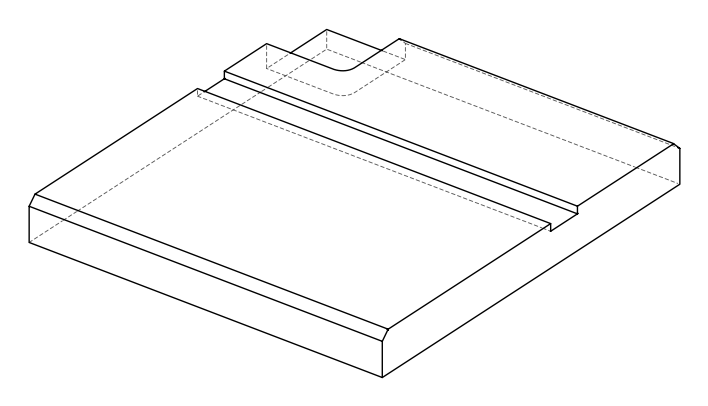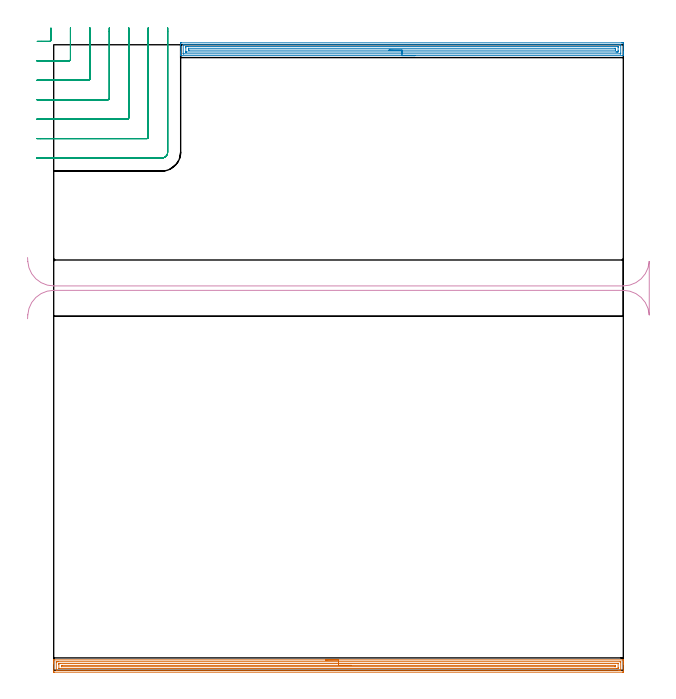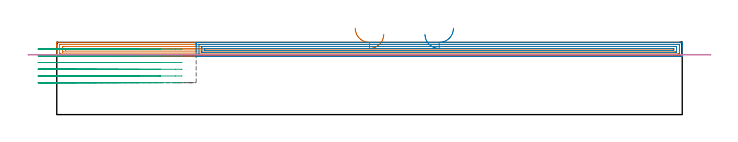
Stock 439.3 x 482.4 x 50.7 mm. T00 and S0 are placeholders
(PLAN: 4 operations, 2 tool changes, 37.9 min)
(1 AREA_MILL | FG_CHAMFER_SURFACE | UGT0205_001 | 14.25 min | 19824 mm3)
(2 AREA_MILL_1 | FG_CHAMFER_SURFACE_1 | UGT0205_001 | 11.14 min | 17014 mm3)
(3 MILL_CORNER_NOTCH_RECTANGULAR | CORNER_NOTCH_RECTANGULAR | UGT0201_136 | Follow Part, ap 5, ae 75% | 10.35 min | 268283 mm3)
(4 MILL_RECTANGULAR_SLOT | SLOT_RECTANGULAR | UGT0201_019 | Follow Part, ap 10, ae 75% | 2.11 min | 165874 mm3)
(TOOL UGT0205_001 | Chamfer Mill 20 x 3 x 45 deg. | D20 FL50 Z2)
(TOOL UGT0201_136 | Carbide End Mill 20.0 | D20 FL30 Z4)
(TOOL UGT0201_019 | End mill 40 mm | D40 FL63 Z6)
(OP 1 AREA_MILL)
G17 G21 G94 G90
T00 M6
G54
G17 G0 G90 X209.65 Y8. S1061 M3
G43 Z60.7 H0
G94 G1 X209.688 Z59.828 F250.
X209.802 Z58.963
X209.991 Z58.112
X210.253 Z57.28
X210.587 Z56.474
X210.99 Z55.7
X211.458 Z54.964
X211.99 Z54.272
X212.579 Z53.629
X213.222 Z53.04
X213.914 Z52.508
X214.65 Z52.04
X215.424 Z51.637
X216.23 Z51.303
X217.062 Z51.041
X217.913 Z50.852
X218.778 Z50.738
X219.65 Z50.7
X439.12
X439.29 Y7.997 Z50.689
X439.297 Y7.853 Z50.545
X439.3 Y7.701 Z50.401
Y7.457 Z50.157
Y6.753 Z49.448
Y5.525 Z48.222
Y5.001 Z47.696
Y4.388 Z47.083
Y-0.867 Z41.831
X439.296 Y-1.129 Z41.569
X439.29 Y-1.493 Z41.205
X439.049 Y-1.497 Z41.202
X438.673 Y-1.5 Z41.2
X0.627
X0.107 Y-1.495 Z41.203
X0.01 Y-1.492 Z41.206
X0. Y-1.391 Z41.307
Y5.001 Z47.696
Y5.525 Z48.222
Y5.877 Z48.573
Y6.401 Z49.097
Y6.753 Z49.448
Y7.457 Z50.157
Y7.701 Z50.401
X0.003 Y7.853 Z50.545
X0.01 Y7.997 Z50.689
X0.18 Y8. Z50.7
X219.65
Y6.586 Z49.286
X436.885 Y6.585 Z49.285
X437.057 Y6.584 Z49.284
X437.242 Y6.58 Z49.28
X437.281 Y6.579 Z49.279
X437.29 Y6.557 Z49.257
X437.293 Y6.524 Z49.224
X437.299 Y6.348 Z49.048
Y0.217 Z42.917
X437.295 Y0.081 Z42.781
X437.29 Y-0.027 Z42.673
X437.283 Y-0.079 Z42.621
X437.246 Y-0.08 Z42.62
X436.885 Y-0.084 Z42.616
X436.714 Y-0.085 Z42.615
X435.991 Y-0.086 Z42.614
X2.415 Y-0.085 Z42.615
X2.243 Y-0.084 Z42.616
X2.058 Y-0.081 Z42.619
X2.019 Y-0.079 Z42.621
X2.01 Y-0.057 Z42.643
X2.007 Y-0.024 Z42.676
X2.001 Y0.152 Z42.852
Y6.283 Z48.983
X2.005 Y6.419 Z49.119
X2.01 Y6.526 Z49.226
X2.017 Y6.579 Z49.279
X2.054 Y6.58 Z49.28
X2.415 Y6.584 Z49.284
X2.586 Y6.585 Z49.285
X3.309 Y6.586 Z49.286
X219.65
Y5.172 Z47.872
X434.924 Y5.171 Z47.871
X435.097 Y5.17 Z47.87
X435.27 Y5.166 Z47.866
X435.286 Y5.165 Z47.865
X435.29 Y5.154 Z47.854
X435.296 Y5.12 Z47.82
X435.299 Y5.068 Z47.768
X435.3 Y2.176 Z44.876
X435.298 Y1.499 Z44.199
X435.295 Y1.399 Z44.099
X435.291 Y1.351 Z44.051
X435.287 Y1.335 Z44.035
X435.266 Y1.333 Z44.033
X435.097 Y1.331 Z44.031
X434.377 Y1.329 Z44.029
X434.203
X4.376
X4.203 Y1.33 Z44.03
X4.03 Y1.334 Z44.034
X4.014 Y1.335 Z44.035
X4.01 Y1.346 Z44.046
X4.004 Y1.38 Z44.08
X4.001 Y1.432 Z44.132
X4. Y4.324 Z47.024
X4.002 Y5.001 Z47.701
X4.004 Y5.101 Z47.801
X4.009 Y5.149 Z47.849
X4.013 Y5.165 Z47.865
X4.034 Y5.167 Z47.867
X4.203 Y5.169 Z47.869
X4.923 Y5.171 Z47.871
X5.097 Y5.172 Z47.872
X219.65
Y3.757 Z46.457
X433.152
X433.21 Y3.756 Z46.456
X433.272 Y3.753 Z46.453
X433.288 Y3.751 Z46.451
X433.291 Y3.733 Z46.433
X433.295 Y3.681 Z46.381
X433.3 Y3.259 Z45.959
X433.292 Y2.817 Z45.517
X433.29 Y2.764 Z45.464
X433.281 Y2.749 Z45.449
X433.243 Y2.748 Z45.448
X433.106 Y2.745 Z45.445
X432.933 Y2.743 Z45.443
X6.148
X6.09 Y2.744 Z45.444
X6.028 Y2.747 Z45.447
X6.012 Y2.749 Z45.449
X6.009 Y2.767 Z45.467
X6.005 Y2.819 Z45.519
X6. Y3.241 Z45.941
X6.008 Y3.683 Z46.383
X6.01 Y3.736 Z46.436
X6.019 Y3.751 Z46.451
X6.057 Y3.752 Z46.452
X6.194 Y3.755 Z46.455
X6.367 Y3.757 Z46.457
X219.65
X220.522 Z46.495
X221.386 Z46.609
X222.238 Z46.798
X223.07 Z47.06
X223.876 Z47.394
X224.65 Z47.797
X225.386 Z48.266
X226.078 Z48.797
X226.721 Z49.386
X227.31 Z50.029
X227.841 Z50.722
X228.31 Z51.457
X228.713 Z52.231
X229.047 Z53.037
X229.309 Z53.869
X229.498 Z54.721
X229.612 Z55.586
X229.65 Z56.457
G0 Z60.7
M5
M2
(OP 2 AREA_MILL_1)
G17 G21 G94 G90
T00 M6
G54
G17 G0 G90 X278.6 Y474. S1061 M3
G43 Z60.7 H0
G94 G1 X278.562 Z59.828 F250.
X278.448 Z58.963
X278.259 Z58.112
X277.997 Z57.28
X277.663 Z56.474
X277.26 Z55.7
X276.792 Z54.964
X276.26 Z54.272
X275.671 Z53.629
X275.028 Z53.039
X274.336 Z52.508
X273.6 Z52.04
X272.826 Z51.637
X272.02 Z51.303
X271.188 Z51.041
X270.336 Z50.852
X269.472 Z50.738
X268.6 Z50.7
X98.065
X97.909 Y474.003 Z50.688
X97.9 Y474.028 Z50.663
Y474.383 Z50.317
Y474.751 Z49.948
Y475.405 Z49.29
Y476.618 Z48.079
Y477.178 Z47.517
Y483.102 Z41.596
X97.903 Y483.381 Z41.316
X97.908 Y483.892 Z40.806
X97.994 Y483.895 Z40.803
X98.511 Y483.9 Z40.8
X438.166
X438.689 Y483.899 Z40.801
X439.206 Y483.894 Z40.803
X439.292 Y483.892 Z40.806
X439.3 Y483.381 Z41.316
Y477.178 Z47.517
Y476.618 Z48.079
Y476.291 Z48.405
Y475.732 Z48.964
Y475.405 Z49.29
Y474.751 Z49.948
Y474.383 Z50.317
Y474.028 Z50.663
X439.291 Y474.003 Z50.688
X439.135 Y474. Z50.7
X268.6
Y475.414 Z49.286
X100.297
X100.075 Y475.415 Z49.285
X99.968 Y475.418 Z49.282
X99.922 Y475.421 Z49.279
X99.91 Y475.448 Z49.252
X99.905 Y475.55 Z49.15
X99.9 Y475.798 Z48.902
X99.901 Y482.001 Z42.699
X99.91 Y482.396 Z42.304
X99.92 Y482.479 Z42.221
X99.966 Y482.482 Z42.218
X100.076 Y482.485 Z42.215
X100.297 Y482.486 Z42.214
X436.903
X437.126 Y482.485 Z42.215
X437.232 Y482.482 Z42.218
X437.278 Y482.479 Z42.221
X437.29 Y482.453 Z42.247
X437.295 Y482.35 Z42.35
X437.3 Y482.102 Z42.598
X437.299 Y475.899 Z48.801
X437.29 Y475.504 Z49.196
X437.28 Y475.421 Z49.279
X437.234 Y475.418 Z49.282
X437.124 Y475.415 Z49.285
X436.903 Y475.414 Z49.286
X268.6
Y476.828 Z47.872
X102.434 Y476.829 Z47.871
X102.082 Y476.83 Z47.87
X101.966 Y476.832 Z47.868
X101.925 Y476.835 Z47.865
X101.91 Y476.837 Z47.863
X101.907 Y476.876 Z47.824
X101.903 Y476.996 Z47.704
X101.901 Y477.178 Z47.522
X101.9 Y477.359 Z47.341
Y480.017 Z44.683
X101.902 Y480.723 Z43.977
X101.905 Y480.899 Z43.801
X101.916 Y481.065 Z43.635
X102.082 Y481.067 Z43.633
X102.625 Y481.071 Z43.629
X102.975
X103.517 Y481.072 Z43.628
X434.766 Y481.071 Z43.629
X435.118 Y481.07 Z43.63
X435.235 Y481.068 Z43.632
X435.275 Y481.065 Z43.635
X435.29 Y481.063 Z43.637
X435.293 Y481.024 Z43.676
X435.297 Y480.904 Z43.796
X435.299 Y480.723 Z43.977
X435.3 Y480.541 Z44.159
Y477.883 Z46.817
X435.298 Y477.178 Z47.522
X435.295 Y477.001 Z47.699
X435.284 Y476.836 Z47.864
X435.118 Y476.834 Z47.866
X434.575 Y476.83 Z47.87
X434.225 Y476.829 Z47.871
X433.683 Y476.828 Z47.872
X268.6
Y478.243 Z46.457
X104.581
X103.997 Y478.245 Z46.455
X103.932 Y478.247 Z46.453
X103.916 Y478.249 Z46.451
X103.91 Y478.261 Z46.439
X103.906 Y478.311 Z46.389
X103.902 Y478.513 Z46.187
X103.9 Y478.918 Z45.782
X103.901 Y479.377 Z45.323
X103.903 Y479.591 Z45.109
X103.907 Y479.644 Z45.056
X103.91 Y479.651 Z45.049
X103.918 Y479.654 Z45.046
X103.947 Y479.656 Z45.044
X104.049 Y479.657 Z45.043
X432.619
X433.203 Y479.655 Z45.045
X433.268 Y479.653 Z45.047
X433.284 Y479.651 Z45.049
X433.29 Y479.639 Z45.061
X433.294 Y479.589 Z45.111
X433.298 Y479.387 Z45.313
X433.3 Y478.982 Z45.718
X433.299 Y478.523 Z46.177
X433.297 Y478.309 Z46.391
X433.293 Y478.257 Z46.443
X433.29 Y478.249 Z46.451
X433.282 Y478.247 Z46.453
X433.253 Y478.244 Z46.456
X433.151 Y478.243 Z46.457
X268.6
X267.728 Z46.495
X266.864 Z46.609
X266.012 Z46.798
X265.18 Z47.06
X264.374 Z47.394
X263.6 Z47.797
X262.864 Z48.266
X262.172 Z48.797
X261.529 Z49.386
X260.94 Z50.029
X260.408 Z50.722
X259.94 Z51.457
X259.537 Z52.231
X259.203 Z53.037
X258.941 Z53.869
X258.752 Z54.721
X258.638 Z55.586
X258.6 Z56.457
G0 Z60.7
M5
M2
(OP 3 MILL_CORNER_NOTCH_RECTANGULAR)
G17 G21 G94 G90
T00 M6
G54
G17 G0 G90 X-12.656 Y485. S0 M3
G43 Z60.7 H0
Z45.983
G94 G1 X-9.656 F250.
X-3.093 F500.
G3 X-2.1 Y485.993 R1.
G1 Y492.177
Y495.177 F250.
G0 Z60.7
X-13. Y470.
Z45.983
G1 X-10.
X11.907 F500.
G3 X12.9 Y470.993 R1.
G1 Y492.4
Y495.4 F250.
G0 Z60.7
X-13. Y455.
Z45.983
G1 X-10.
X26.906 F500.
G3 X27.9 Y455.994 R1.
G1 Y492.4
Y495.4 F250.
G0 Z60.7
X-13. Y440.
Z45.983
G1 X-10.
X41.906 F500.
G3 X42.9 Y440.994 R1.
G1 Y492.4
Y495.4 F250.
G0 Z60.7
X-13. Y425.
Z45.983
G1 X-10.
X56.905 F500.
G3 X57.9 Y425.994 R1.
G1 Y492.4
Y495.4 F250.
G0 Z60.7
X-13. Y410.
Z45.983
G1 X-10.
X71.905 F500.
G3 X72.9 Y410.995 R1.
G1 Y492.4
Y495.4 F250.
G0 Z60.7
X-13. Y395.
Z45.983
G1 X-10.
X83.3 F500.
G3 X87.9 Y399.6 R4.6
G1 Y492.4
Y495.4 F250.
G0 Z60.7
X-12.656 Y485.
Z41.267
G1 X-9.656
X-3.093 F500.
G3 X-2.1 Y485.993 R1.
G1 Y492.177
Y495.177 F250.
G0 Z60.7
X-13. Y470.
Z41.267
G1 X-10.
X11.907 F500.
G3 X12.9 Y470.993 R1.
G1 Y492.4
Y495.4 F250.
G0 Z60.7
X-13. Y455.
Z41.267
G1 X-10.
X26.906 F500.
G3 X27.9 Y455.994 R1.
G1 Y492.4
Y495.4 F250.
G0 Z60.7
X-13. Y440.
Z41.267
G1 X-10.
X41.906 F500.
G3 X42.9 Y440.994 R1.
G1 Y492.4
Y495.4 F250.
G0 Z60.7
X-13. Y425.
Z41.267
G1 X-10.
X56.905 F500.
G3 X57.9 Y425.995 R1.
G1 Y492.4
Y495.4 F250.
G0 Z60.7
X-13. Y410.
Z41.267
G1 X-10.
X71.905 F500.
G3 X72.9 Y410.995 R1.
G1 Y492.4
Y495.4 F250.
G0 Z60.7
X-13. Y395.
Z41.267
G1 X-10.
X83.3 F500.
G3 X87.9 Y399.6 R4.6
G1 Y492.4
Y495.4 F250.
G0 Z60.7
X-12.656 Y485.
Z36.55
G1 X-9.656
X-3.093 F500.
G3 X-2.1 Y485.993 R1.
G1 Y492.177
Y495.177 F250.
G0 Z60.7
X-13. Y470.
Z36.55
G1 X-10.
X11.907 F500.
G3 X12.9 Y470.993 R1.
G1 Y492.4
Y495.4 F250.
G0 Z60.7
X-13. Y455.
Z36.55
G1 X-10.
X26.906 F500.
G3 X27.9 Y455.994 R1.
G1 Y492.4
Y495.4 F250.
G0 Z60.7
X-13. Y440.
Z36.55
G1 X-10.
X41.906 F500.
G3 X42.9 Y440.994 R1.
G1 Y492.4
Y495.4 F250.
G0 Z60.7
X-13. Y425.
Z36.55
G1 X-10.
X56.905 F500.
G3 X57.9 Y425.995 R1.
G1 Y492.4
Y495.4 F250.
G0 Z60.7
X-13. Y410.
Z36.55
G1 X-10.
X71.905 F500.
G3 X72.9 Y410.995 R1.
G1 Y492.4
Y495.4 F250.
G0 Z60.7
X-13. Y395.
Z36.55
G1 X-10.
X83.3 F500.
G3 X87.9 Y399.6 R4.6
G1 Y492.4
Y495.4 F250.
G0 Z60.7
X-12.656 Y485.
Z31.833
G1 X-9.656
X-3.093 F500.
G3 X-2.1 Y485.993 R1.
G1 Y492.177
Y495.177 F250.
G0 Z60.7
X-13. Y470.
Z31.833
G1 X-10.
X11.907 F500.
G3 X12.9 Y470.993 R1.
G1 Y492.4
Y495.4 F250.
G0 Z60.7
X-13. Y455.
Z31.833
G1 X-10.
X26.906 F500.
G3 X27.9 Y455.994 R1.
G1 Y492.4
Y495.4 F250.
G0 Z60.7
X-13. Y440.
Z31.833
G1 X-10.
X41.906 F500.
G3 X42.9 Y440.994 R1.
G1 Y492.4
Y495.4 F250.
G0 Z60.7
X-13. Y425.
Z31.833
G1 X-10.
X56.905 F500.
G3 X57.9 Y425.995 R1.
G1 Y492.4
Y495.4 F250.
G0 Z60.7
X-13. Y410.
Z31.833
G1 X-10.
X71.905 F500.
G3 X72.9 Y410.995 R1.
G1 Y492.4
Y495.4 F250.
G0 Z60.7
X-13. Y395.
Z31.833
G1 X-10.
X83.3 F500.
G3 X87.9 Y399.6 R4.6
G1 Y492.4
Y495.4 F250.
G0 Z60.7
X-12.656 Y485.
Z27.117
G1 X-9.656
X-3.093 F500.
G3 X-2.1 Y485.993 R1.
G1 Y492.177
Y495.177 F250.
G0 Z60.7
X-13. Y470.
Z27.117
G1 X-10.
X11.907 F500.
G3 X12.9 Y470.993 R1.
G1 Y492.4
Y495.4 F250.
G0 Z60.7
X-13. Y455.
Z27.117
G1 X-10.
X26.906 F500.
G3 X27.9 Y455.994 R1.
G1 Y492.4
Y495.4 F250.
G0 Z60.7
X-13. Y440.
Z27.117
G1 X-10.
X41.906 F500.
G3 X42.9 Y440.994 R1.
G1 Y492.4
Y495.4 F250.
G0 Z60.7
X-13. Y425.
Z27.117
G1 X-10.
X56.905 F500.
G3 X57.9 Y425.995 R1.
G1 Y492.4
Y495.4 F250.
G0 Z60.7
X-13. Y410.
Z27.117
G1 X-10.
X71.905 F500.
G3 X72.9 Y410.995 R1.
G1 Y492.4
Y495.4 F250.
G0 Z60.7
X-13. Y395.
Z27.117
G1 X-10.
X83.3 F500.
G3 X87.9 Y399.6 R4.6
G1 Y492.4
Y495.4 F250.
G0 Z60.7
X-12.656 Y485.
Z22.4
G1 X-9.656
X-3.093 F500.
G3 X-2.1 Y485.993 R1.
G1 Y492.177
Y495.177 F250.
G0 Z60.7
X-13. Y470.
Z22.4
G1 X-10.
X11.907 F500.
G3 X12.9 Y470.993 R1.
G1 Y492.4
Y495.4 F250.
G0 Z60.7
X-13. Y455.
Z22.4
G1 X-10.
X26.906 F500.
G3 X27.9 Y455.994 R1.
G1 Y492.4
Y495.4 F250.
G0 Z60.7
X-13. Y440.
Z22.4
G1 X-10.
X41.906 F500.
G3 X42.9 Y440.994 R1.
G1 Y492.4
Y495.4 F250.
G0 Z60.7
X-13. Y425.
Z22.4
G1 X-10.
X56.905 F500.
G3 X57.9 Y425.995 R1.
G1 Y492.4
Y495.4 F250.
G0 Z60.7
X-13. Y410.
Z22.4
G1 X-10.
X71.905 F500.
G3 X72.9 Y410.995 R1.
G1 Y492.4
Y495.4 F250.
G0 Z60.7
X-13. Y395.
Z22.4
G1 X-10.
X83.3 F500.
G3 X87.9 Y399.6 R4.6
G1 Y492.4
Y495.4 F250.
G0 Z60.7
M5
M2
(OP 4 MILL_RECTANGULAR_SLOT)
G17 G21 G94 G90
T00 M6
G54
G17 G0 G90 X-20.134 Y271.1 S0 M3
G43 Z60.7 H0
Z42.
G94 G1 X-19.97 Y274.095 F250.
G2 X0. Y293. R20. F500.
G1 X439.3
G2 X459.27 Y274.095 R20.
G1 X459.3
Y315.305
X459.27
G2 X439.3 Y296.4 R20.
G1 X0.
G2 X-19.97 Y315.305 R20.
G1 X-20.134 Y318.3 F250.
G0 Z60.7
M5
M2
